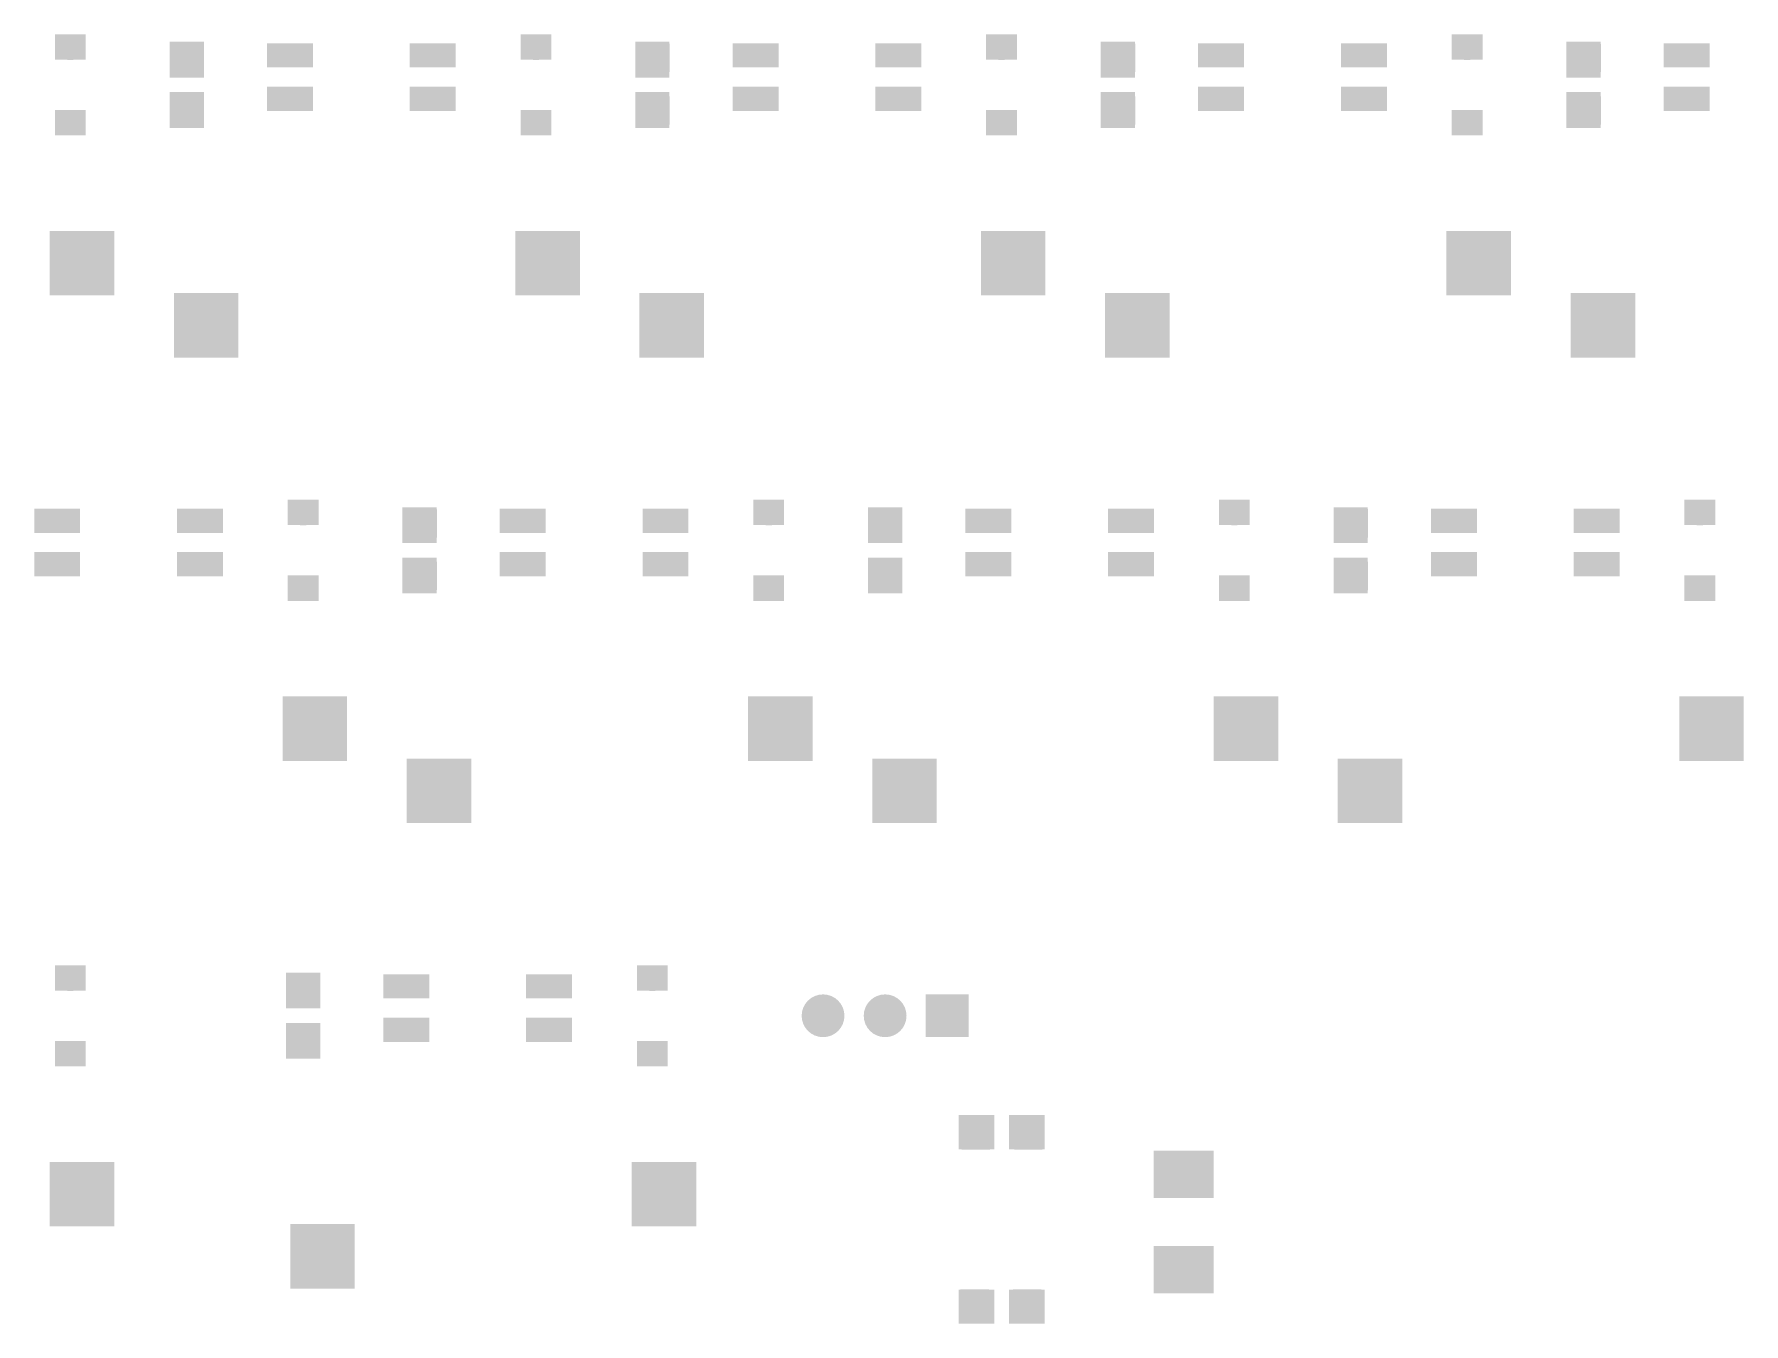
# Model space of a CAD drawing. Extents: x -401 to 1070, y -422 to 1263.
# Drawn here: x 453 to 523, y -421.6 to -368.8 of the extents above; entities that cross this region are included whole.
import ezdxf

# ---------------------------------------------------------------- set-up
doc = ezdxf.new("R2010")
doc.units = 0
doc.header["$MEASUREMENT"] = 0
for name, color, linetype, true_color in [('BottomLayer', 5, 'Continuous', 0x0000ff), ('BottomPasteMaskLayer', 7, 'Continuous', 0x800000), ('BottomSolderMaskLayer', 7, 'Continuous', 0xaa00ff), ('Document', 7, 'Continuous', 0xffffff), ('Multi-Layer', 7, 'Continuous', 0xc0c0c0), ('TopSolderMaskLayer', 7, 'Continuous', 0x800080)]:
    doc.layers.add(name, color=color, linetype=linetype, true_color=true_color)

msp = doc.modelspace()

# ---------------------------------------------------------------- hatches: boundary and pattern name
at = {"layer": 'BottomLayer'}
for points in [[(453.9, -368.836), (453.9, -369.836), (455.1, -369.836), (455.1, -368.836)], [(458.588, -370.561), (459.938, -370.561), (459.938, -369.151), (458.588, -369.151)], [(462.597, -369.235), (464.375, -369.235), (464.375, -370.124), (462.597, -370.124)], [(468.439, -369.235), (470.217, -369.235), (470.217, -370.124), (468.439, -370.124)], [(472.951, -368.836), (472.951, -369.836), (474.151, -369.836), (474.151, -368.836)], [(477.638, -370.561), (478.988, -370.561), (478.988, -369.151), (477.638, -369.151)], [(481.647, -369.235), (483.425, -369.235), (483.425, -370.124), (481.647, -370.124)], [(487.489, -369.235), (489.267, -369.235), (489.267, -370.124), (487.489, -370.124)], [(492.001, -368.836), (492.001, -369.836), (493.201, -369.836), (493.201, -368.836)], [(496.689, -370.561), (498.039, -370.561), (498.039, -369.151), (496.689, -369.151)], [(500.697, -369.235), (502.475, -369.235), (502.475, -370.124), (500.697, -370.124)], [(506.539, -369.235), (508.317, -369.235), (508.317, -370.124), (506.539, -370.124)], [(511.051, -368.836), (511.051, -369.836), (512.251, -369.836), (512.251, -368.836)], [(515.739, -370.561), (517.089, -370.561), (517.089, -369.151), (515.739, -369.151)], [(519.748, -369.235), (521.526, -369.235), (521.526, -370.124), (519.748, -370.124)], [(458.588, -371.211), (459.938, -371.211), (459.938, -372.621), (458.588, -372.621)], [(462.597, -371.013), (464.375, -371.013), (464.375, -371.902), (462.597, -371.902)], [(468.439, -371.013), (470.217, -371.013), (470.217, -371.902), (468.439, -371.902)], [(477.638, -371.211), (478.988, -371.211), (478.988, -372.621), (477.638, -372.621)], [(481.647, -371.013), (483.425, -371.013), (483.425, -371.902), (481.647, -371.902)], [(487.489, -371.013), (489.267, -371.013), (489.267, -371.902), (487.489, -371.902)], [(496.689, -371.211), (498.039, -371.211), (498.039, -372.621), (496.689, -372.621)], [(500.697, -371.013), (502.475, -371.013), (502.475, -371.902), (500.697, -371.902)], [(506.539, -371.013), (508.317, -371.013), (508.317, -371.902), (506.539, -371.902)], [(515.739, -371.211), (517.089, -371.211), (517.089, -372.621), (515.739, -372.621)], [(519.748, -371.013), (521.526, -371.013), (521.526, -371.902), (519.748, -371.902)], [(453.9, -371.936), (453.9, -372.936), (455.1, -372.936), (455.1, -371.936)], [(472.951, -371.936), (472.951, -372.936), (474.151, -372.936), (474.151, -371.936)], [(492.001, -371.936), (492.001, -372.936), (493.201, -372.936), (493.201, -371.936)], [(511.051, -371.936), (511.051, -372.936), (512.251, -372.936), (512.251, -371.936)], [(453.706, -376.919), (456.246, -376.919), (456.246, -379.459), (453.706, -379.459)], [(472.757, -376.919), (475.297, -376.919), (475.297, -379.459), (472.757, -379.459)], [(491.807, -376.919), (494.347, -376.919), (494.347, -379.459), (491.807, -379.459)], [(510.857, -376.919), (513.397, -376.919), (513.397, -379.459), (510.857, -379.459)], [(458.787, -379.459), (461.327, -379.459), (461.327, -381.999), (458.787, -381.999)], [(477.837, -379.459), (480.377, -379.459), (480.377, -381.999), (477.837, -381.999)], [(496.887, -379.459), (499.427, -379.459), (499.427, -381.999), (496.887, -381.999)], [(515.938, -379.459), (518.478, -379.459), (518.478, -381.999), (515.938, -381.999)], [(463.425, -387.887), (463.425, -388.887), (464.625, -388.887), (464.625, -387.887)], [(468.113, -389.611), (469.463, -389.611), (469.463, -388.201), (468.113, -388.201)], [(482.476, -387.887), (482.476, -388.887), (483.676, -388.887), (483.676, -387.887)], [(487.163, -389.611), (488.513, -389.611), (488.513, -388.201), (487.163, -388.201)], [(501.526, -387.887), (501.526, -388.887), (502.726, -388.887), (502.726, -387.887)], [(506.214, -389.611), (507.564, -389.611), (507.564, -388.201), (506.214, -388.201)], [(520.577, -387.887), (520.577, -388.887), (521.777, -388.887), (521.777, -387.887)], [(453.071, -388.286), (454.849, -388.286), (454.849, -389.175), (453.071, -389.175)], [(458.913, -388.286), (460.691, -388.286), (460.691, -389.175), (458.913, -389.175)], [(472.122, -388.286), (473.9, -388.286), (473.9, -389.175), (472.122, -389.175)], [(477.964, -388.286), (479.742, -388.286), (479.742, -389.175), (477.964, -389.175)], [(491.172, -388.286), (492.95, -388.286), (492.95, -389.175), (491.172, -389.175)], [(497.014, -388.286), (498.792, -388.286), (498.792, -389.175), (497.014, -389.175)], [(510.223, -388.286), (512.001, -388.286), (512.001, -389.175), (510.223, -389.175)], [(516.065, -388.286), (517.843, -388.286), (517.843, -389.175), (516.065, -389.175)], [(453.071, -390.064), (454.849, -390.064), (454.849, -390.953), (453.071, -390.953)], [(458.913, -390.064), (460.691, -390.064), (460.691, -390.953), (458.913, -390.953)], [(468.113, -390.261), (469.463, -390.261), (469.463, -391.671), (468.113, -391.671)], [(472.122, -390.064), (473.9, -390.064), (473.9, -390.953), (472.122, -390.953)], [(477.964, -390.064), (479.742, -390.064), (479.742, -390.953), (477.964, -390.953)], [(487.163, -390.261), (488.513, -390.261), (488.513, -391.671), (487.163, -391.671)], [(491.172, -390.064), (492.95, -390.064), (492.95, -390.953), (491.172, -390.953)], [(497.014, -390.064), (498.792, -390.064), (498.792, -390.953), (497.014, -390.953)], [(506.214, -390.261), (507.564, -390.261), (507.564, -391.671), (506.214, -391.671)], [(510.223, -390.064), (512.001, -390.064), (512.001, -390.953), (510.223, -390.953)], [(516.065, -390.064), (517.843, -390.064), (517.843, -390.953), (516.065, -390.953)], [(463.425, -390.986), (463.425, -391.986), (464.625, -391.986), (464.625, -390.986)], [(482.476, -390.986), (482.476, -391.986), (483.676, -391.986), (483.676, -390.986)], [(501.526, -390.986), (501.526, -391.986), (502.726, -391.986), (502.726, -390.986)], [(520.577, -390.986), (520.577, -391.986), (521.777, -391.986), (521.777, -390.986)], [(463.231, -395.969), (465.771, -395.969), (465.771, -398.509), (463.231, -398.509)], [(482.282, -395.969), (484.822, -395.969), (484.822, -398.509), (482.282, -398.509)], [(501.332, -395.969), (503.872, -395.969), (503.872, -398.509), (501.332, -398.509)], [(520.383, -395.969), (522.923, -395.969), (522.923, -398.509), (520.383, -398.509)], [(468.312, -398.509), (470.852, -398.509), (470.852, -401.049), (468.312, -401.049)], [(487.362, -398.509), (489.902, -398.509), (489.902, -401.049), (487.362, -401.049)], [(506.413, -398.509), (508.953, -398.509), (508.953, -401.049), (506.413, -401.049)], [(453.9, -406.937), (453.9, -407.937), (455.1, -407.937), (455.1, -406.937)], [(477.713, -406.937), (477.713, -407.937), (478.913, -407.937), (478.913, -406.937)], [(463.35, -408.662), (464.7, -408.662), (464.7, -407.252), (463.35, -407.252)], [(467.359, -407.336), (469.137, -407.336), (469.137, -408.225), (467.359, -408.225)], [(473.201, -407.336), (474.979, -407.336), (474.979, -408.225), (473.201, -408.225)], [(486.988, -408.987, 1), (488.688, -408.987, 1)], [(467.359, -409.114), (469.137, -409.114), (469.137, -410.003), (467.359, -410.003)], [(473.201, -409.114), (474.979, -409.114), (474.979, -410.003), (473.201, -410.003)], [(463.35, -409.312), (464.7, -409.312), (464.7, -410.722), (463.35, -410.722)], [(453.9, -410.037), (453.9, -411.037), (455.1, -411.037), (455.1, -410.037)], [(477.713, -410.037), (477.713, -411.037), (478.913, -411.037), (478.913, -410.037)], [(492.276, -413.074), (492.276, -414.425), (490.866, -414.425), (490.866, -413.074)], [(492.926, -413.074), (492.926, -414.425), (494.336, -414.425), (494.336, -413.074)], [(501.252, -416.424), (501.252, -414.524), (498.852, -414.524), (498.852, -416.424)], [(453.706, -415.019), (456.246, -415.019), (456.246, -417.559), (453.706, -417.559)], [(477.519, -415.019), (480.059, -415.019), (480.059, -417.559), (477.519, -417.559)], [(463.549, -417.559), (466.089, -417.559), (466.089, -420.099), (463.549, -420.099)], [(501.252, -420.324), (501.252, -418.424), (498.852, -418.424), (498.852, -420.324)], [(492.276, -421.568), (492.276, -420.218), (490.866, -420.218), (490.866, -421.568)], [(492.926, -421.568), (492.926, -420.218), (494.336, -420.218), (494.336, -421.568)]]:
    msp.add_hatch(color=256, dxfattribs=at).paths.add_polyline_path(points)
at = {"layer": 'BottomPasteMaskLayer'}
for points in [[(453.9, -368.836), (453.9, -369.836), (455.1, -369.836), (455.1, -368.836)], [(458.643, -370.411), (459.063, -370.411), (459.063, -369.966), (459.513, -369.966), (459.513, -370.406), (459.923, -370.411), (459.973, -370.361), (459.973, -369.211), (459.923, -369.161), (458.643, -369.161), (458.593, -369.211), (458.593, -370.361)], [(462.597, -369.235), (464.375, -369.235), (464.375, -370.124), (462.597, -370.124)], [(468.439, -369.235), (470.217, -369.235), (470.217, -370.124), (468.439, -370.124)], [(472.951, -368.836), (472.951, -369.836), (474.151, -369.836), (474.151, -368.836)], [(477.693, -370.411), (478.113, -370.411), (478.113, -369.966), (478.563, -369.966), (478.563, -370.406), (478.973, -370.411), (479.023, -370.361), (479.023, -369.211), (478.973, -369.161), (477.693, -369.161), (477.643, -369.211), (477.643, -370.361)], [(481.647, -369.235), (483.425, -369.235), (483.425, -370.124), (481.647, -370.124)], [(487.489, -369.235), (489.267, -369.235), (489.267, -370.124), (487.489, -370.124)], [(492.001, -368.836), (492.001, -369.836), (493.201, -369.836), (493.201, -368.836)], [(496.744, -370.411), (497.164, -370.411), (497.164, -369.966), (497.613, -369.966), (497.613, -370.406), (498.024, -370.411), (498.074, -370.361), (498.074, -369.211), (498.024, -369.161), (496.744, -369.161), (496.694, -369.211), (496.694, -370.361)], [(500.697, -369.235), (502.475, -369.235), (502.475, -370.124), (500.697, -370.124)], [(506.539, -369.235), (508.317, -369.235), (508.317, -370.124), (506.539, -370.124)], [(511.051, -368.836), (511.051, -369.836), (512.251, -369.836), (512.251, -368.836)], [(515.794, -370.411), (516.214, -370.411), (516.214, -369.966), (516.664, -369.966), (516.664, -370.406), (517.074, -370.411), (517.124, -370.361), (517.124, -369.211), (517.074, -369.161), (515.794, -369.161), (515.744, -369.211), (515.744, -370.361)], [(519.748, -369.235), (521.526, -369.235), (521.526, -370.124), (519.748, -370.124)], [(458.643, -372.561), (459.923, -372.561), (459.973, -372.511), (459.973, -371.361), (459.923, -371.311), (459.513, -371.306), (459.513, -371.756), (459.063, -371.756), (459.063, -371.316), (458.643, -371.311), (458.593, -371.361), (458.593, -372.511)], [(462.597, -371.013), (464.375, -371.013), (464.375, -371.902), (462.597, -371.902)], [(468.439, -371.013), (470.217, -371.013), (470.217, -371.902), (468.439, -371.902)], [(477.693, -372.561), (478.973, -372.561), (479.023, -372.511), (479.023, -371.361), (478.973, -371.311), (478.563, -371.306), (478.563, -371.756), (478.113, -371.756), (478.113, -371.316), (477.693, -371.311), (477.643, -371.361), (477.643, -372.511)], [(481.647, -371.013), (483.425, -371.013), (483.425, -371.902), (481.647, -371.902)], [(487.489, -371.013), (489.267, -371.013), (489.267, -371.902), (487.489, -371.902)], [(496.744, -372.561), (498.024, -372.561), (498.074, -372.511), (498.074, -371.361), (498.024, -371.311), (497.613, -371.306), (497.613, -371.756), (497.164, -371.756), (497.164, -371.316), (496.744, -371.311), (496.694, -371.361), (496.694, -372.511)], [(500.697, -371.013), (502.475, -371.013), (502.475, -371.902), (500.697, -371.902)], [(506.539, -371.013), (508.317, -371.013), (508.317, -371.902), (506.539, -371.902)], [(515.794, -372.561), (517.074, -372.561), (517.124, -372.511), (517.124, -371.361), (517.074, -371.311), (516.664, -371.306), (516.664, -371.756), (516.214, -371.756), (516.214, -371.316), (515.794, -371.311), (515.744, -371.361), (515.744, -372.511)], [(519.748, -371.013), (521.526, -371.013), (521.526, -371.902), (519.748, -371.902)], [(453.9, -371.936), (453.9, -372.936), (455.1, -372.936), (455.1, -371.936)], [(472.951, -371.936), (472.951, -372.936), (474.151, -372.936), (474.151, -371.936)], [(492.001, -371.936), (492.001, -372.936), (493.201, -372.936), (493.201, -371.936)], [(511.051, -371.936), (511.051, -372.936), (512.251, -372.936), (512.251, -371.936)], [(453.706, -376.919), (456.246, -376.919), (456.246, -379.459), (453.706, -379.459)], [(472.757, -376.919), (475.297, -376.919), (475.297, -379.459), (472.757, -379.459)], [(491.807, -376.919), (494.347, -376.919), (494.347, -379.459), (491.807, -379.459)], [(510.857, -376.919), (513.397, -376.919), (513.397, -379.459), (510.857, -379.459)], [(458.787, -379.459), (461.327, -379.459), (461.327, -381.999), (458.787, -381.999)], [(477.837, -379.459), (480.377, -379.459), (480.377, -381.999), (477.837, -381.999)], [(496.887, -379.459), (499.427, -379.459), (499.427, -381.999), (496.887, -381.999)], [(515.938, -379.459), (518.478, -379.459), (518.478, -381.999), (515.938, -381.999)], [(463.425, -387.887), (463.425, -388.887), (464.625, -388.887), (464.625, -387.887)], [(468.168, -389.462), (468.588, -389.461), (468.588, -389.017), (469.038, -389.017), (469.038, -389.456), (469.448, -389.462), (469.498, -389.411), (469.498, -388.262), (469.448, -388.211), (468.168, -388.211), (468.118, -388.262), (468.118, -389.411)], [(482.476, -387.887), (482.476, -388.887), (483.676, -388.887), (483.676, -387.887)], [(487.218, -389.462), (487.638, -389.461), (487.638, -389.017), (488.088, -389.017), (488.088, -389.456), (488.498, -389.462), (488.548, -389.411), (488.548, -388.262), (488.498, -388.211), (487.218, -388.211), (487.168, -388.262), (487.168, -389.411)], [(501.526, -387.887), (501.526, -388.887), (502.726, -388.887), (502.726, -387.887)], [(506.269, -389.462), (506.689, -389.461), (506.689, -389.017), (507.139, -389.017), (507.139, -389.456), (507.549, -389.462), (507.599, -389.411), (507.599, -388.262), (507.549, -388.211), (506.269, -388.211), (506.219, -388.262), (506.219, -389.411)], [(520.577, -387.887), (520.577, -388.887), (521.777, -388.887), (521.777, -387.887)], [(453.071, -388.286), (454.849, -388.286), (454.849, -389.175), (453.071, -389.175)], [(458.913, -388.286), (460.691, -388.286), (460.691, -389.175), (458.913, -389.175)], [(472.122, -388.286), (473.9, -388.286), (473.9, -389.175), (472.122, -389.175)], [(477.964, -388.286), (479.742, -388.286), (479.742, -389.175), (477.964, -389.175)], [(491.172, -388.286), (492.95, -388.286), (492.95, -389.175), (491.172, -389.175)], [(497.014, -388.286), (498.792, -388.286), (498.792, -389.175), (497.014, -389.175)], [(510.223, -388.286), (512.001, -388.286), (512.001, -389.175), (510.223, -389.175)], [(516.065, -388.286), (517.843, -388.286), (517.843, -389.175), (516.065, -389.175)], [(453.071, -390.064), (454.849, -390.064), (454.849, -390.953), (453.071, -390.953)], [(458.913, -390.064), (460.691, -390.064), (460.691, -390.953), (458.913, -390.953)], [(472.122, -390.064), (473.9, -390.064), (473.9, -390.953), (472.122, -390.953)], [(477.964, -390.064), (479.742, -390.064), (479.742, -390.953), (477.964, -390.953)], [(491.172, -390.064), (492.95, -390.064), (492.95, -390.953), (491.172, -390.953)], [(497.014, -390.064), (498.792, -390.064), (498.792, -390.953), (497.014, -390.953)], [(510.223, -390.064), (512.001, -390.064), (512.001, -390.953), (510.223, -390.953)], [(516.065, -390.064), (517.843, -390.064), (517.843, -390.953), (516.065, -390.953)], [(463.425, -390.986), (463.425, -391.986), (464.625, -391.986), (464.625, -390.986)], [(468.168, -391.612), (469.448, -391.612), (469.498, -391.562), (469.498, -390.411), (469.448, -390.362), (469.038, -390.356), (469.038, -390.806), (468.588, -390.806), (468.588, -390.366), (468.168, -390.362), (468.118, -390.411), (468.118, -391.562)], [(482.476, -390.986), (482.476, -391.986), (483.676, -391.986), (483.676, -390.986)], [(487.218, -391.612), (488.498, -391.612), (488.548, -391.562), (488.548, -390.411), (488.498, -390.362), (488.088, -390.356), (488.088, -390.806), (487.638, -390.806), (487.638, -390.366), (487.218, -390.362), (487.168, -390.411), (487.168, -391.562)], [(501.526, -390.986), (501.526, -391.986), (502.726, -391.986), (502.726, -390.986)], [(506.269, -391.612), (507.549, -391.612), (507.599, -391.562), (507.599, -390.411), (507.549, -390.362), (507.139, -390.356), (507.139, -390.806), (506.689, -390.806), (506.689, -390.366), (506.269, -390.362), (506.219, -390.411), (506.219, -391.562)], [(520.577, -390.986), (520.577, -391.986), (521.777, -391.986), (521.777, -390.986)], [(463.231, -395.969), (465.771, -395.969), (465.771, -398.509), (463.231, -398.509)], [(482.282, -395.969), (484.822, -395.969), (484.822, -398.509), (482.282, -398.509)], [(501.332, -395.969), (503.872, -395.969), (503.872, -398.509), (501.332, -398.509)], [(520.383, -395.969), (522.923, -395.969), (522.923, -398.509), (520.383, -398.509)], [(468.312, -398.509), (470.852, -398.509), (470.852, -401.049), (468.312, -401.049)], [(487.362, -398.509), (489.902, -398.509), (489.902, -401.049), (487.362, -401.049)], [(506.413, -398.509), (508.953, -398.509), (508.953, -401.049), (506.413, -401.049)], [(453.9, -406.937), (453.9, -407.937), (455.1, -407.937), (455.1, -406.937)], [(477.713, -406.937), (477.713, -407.937), (478.913, -407.937), (478.913, -406.937)], [(463.405, -408.512), (463.825, -408.512), (463.825, -408.067), (464.275, -408.067), (464.275, -408.507), (464.685, -408.512), (464.735, -408.462), (464.735, -407.312), (464.685, -407.262), (463.405, -407.262), (463.355, -407.312), (463.355, -408.462)], [(467.359, -407.336), (469.137, -407.336), (469.137, -408.225), (467.359, -408.225)], [(473.201, -407.336), (474.979, -407.336), (474.979, -408.225), (473.201, -408.225)], [(486.988, -408.987, 1), (488.688, -408.987, 1)], [(467.359, -409.114), (469.137, -409.114), (469.137, -410.003), (467.359, -410.003)], [(473.201, -409.114), (474.979, -409.114), (474.979, -410.003), (473.201, -410.003)], [(463.405, -410.662), (464.685, -410.662), (464.735, -410.612), (464.735, -409.462), (464.685, -409.412), (464.275, -409.407), (464.275, -409.857), (463.825, -409.857), (463.825, -409.417), (463.405, -409.412), (463.355, -409.462), (463.355, -410.612)], [(453.9, -410.037), (453.9, -411.037), (455.1, -411.037), (455.1, -410.037)], [(477.713, -410.037), (477.713, -411.037), (478.913, -411.037), (478.913, -410.037)], [(490.926, -413.13), (490.926, -414.41), (490.976, -414.46), (492.126, -414.46), (492.176, -414.41), (492.181, -413.999), (491.731, -413.999), (491.731, -413.549), (492.171, -413.549), (492.176, -413.13), (492.126, -413.08), (490.976, -413.08)], [(493.076, -413.13), (493.076, -413.549), (493.521, -413.549), (493.521, -413.999), (493.081, -413.999), (493.076, -414.41), (493.126, -414.46), (494.276, -414.46), (494.326, -414.41), (494.326, -413.13), (494.276, -413.08), (493.126, -413.08)], [(501.252, -416.424), (501.252, -414.524), (498.852, -414.524), (498.852, -416.424)], [(453.706, -415.019), (456.246, -415.019), (456.246, -417.559), (453.706, -417.559)], [(477.519, -415.019), (480.059, -415.019), (480.059, -417.559), (477.519, -417.559)], [(463.549, -417.559), (466.089, -417.559), (466.089, -420.099), (463.549, -420.099)], [(501.252, -420.324), (501.252, -418.424), (498.852, -418.424), (498.852, -420.324)], [(492.126, -421.513), (492.126, -421.093), (491.681, -421.093), (491.681, -420.643), (492.121, -420.643), (492.126, -420.233), (492.076, -420.183), (490.926, -420.183), (490.876, -420.233), (490.876, -421.513), (490.926, -421.563), (492.076, -421.563)], [(494.276, -421.513), (494.276, -420.233), (494.226, -420.183), (493.076, -420.183), (493.026, -420.233), (493.021, -420.643), (493.471, -420.643), (493.471, -421.093), (493.031, -421.093), (493.026, -421.513), (493.076, -421.563), (494.226, -421.563)]]:
    msp.add_hatch(color=256, dxfattribs=at).paths.add_polyline_path(points)
at = {"layer": 'BottomSolderMaskLayer'}
for points in [[(453.87, -368.815), (453.87, -369.857), (455.131, -369.857), (455.131, -368.815)], [(458.563, -370.588), (459.962, -370.588), (459.962, -369.125), (458.563, -369.125)], [(462.546, -369.184), (464.425, -369.184), (464.425, -370.175), (462.546, -370.175)], [(468.388, -369.184), (470.267, -369.184), (470.267, -370.175), (468.388, -370.175)], [(472.92, -368.815), (472.92, -369.857), (474.181, -369.857), (474.181, -368.815)], [(477.614, -370.588), (479.012, -370.588), (479.012, -369.125), (477.614, -369.125)], [(481.596, -369.184), (483.476, -369.184), (483.476, -370.175), (481.596, -370.175)], [(487.438, -369.184), (489.318, -369.184), (489.318, -370.175), (487.438, -370.175)], [(491.97, -368.815), (491.97, -369.857), (493.231, -369.857), (493.231, -368.815)], [(496.664, -370.588), (498.063, -370.588), (498.063, -369.125), (496.664, -369.125)], [(500.647, -369.184), (502.526, -369.184), (502.526, -370.175), (500.647, -370.175)], [(506.489, -369.184), (508.368, -369.184), (508.368, -370.175), (506.489, -370.175)], [(511.021, -368.815), (511.021, -369.857), (512.282, -369.857), (512.282, -368.815)], [(515.715, -370.588), (517.113, -370.588), (517.113, -369.125), (515.715, -369.125)], [(519.697, -369.184), (521.577, -369.184), (521.577, -370.175), (519.697, -370.175)], [(458.563, -371.185), (459.962, -371.185), (459.962, -372.648), (458.563, -372.648)], [(462.546, -370.962), (464.425, -370.962), (464.425, -371.953), (462.546, -371.953)], [(468.388, -370.962), (470.267, -370.962), (470.267, -371.953), (468.388, -371.953)], [(477.614, -371.185), (479.012, -371.185), (479.012, -372.648), (477.614, -372.648)], [(481.596, -370.962), (483.476, -370.962), (483.476, -371.953), (481.596, -371.953)], [(487.438, -370.962), (489.318, -370.962), (489.318, -371.953), (487.438, -371.953)], [(496.664, -371.185), (498.063, -371.185), (498.063, -372.648), (496.664, -372.648)], [(500.647, -370.962), (502.526, -370.962), (502.526, -371.953), (500.647, -371.953)], [(506.489, -370.962), (508.368, -370.962), (508.368, -371.953), (506.489, -371.953)], [(515.715, -371.185), (517.113, -371.185), (517.113, -372.648), (515.715, -372.648)], [(519.697, -370.962), (521.577, -370.962), (521.577, -371.953), (519.697, -371.953)], [(453.87, -371.915), (453.87, -372.957), (455.131, -372.957), (455.131, -371.915)], [(472.92, -371.915), (472.92, -372.957), (474.181, -372.957), (474.181, -371.915)], [(491.97, -371.915), (491.97, -372.957), (493.231, -372.957), (493.231, -371.915)], [(511.021, -371.915), (511.021, -372.957), (512.282, -372.957), (512.282, -371.915)], [(453.655, -376.868), (456.297, -376.868), (456.297, -379.509), (453.655, -379.509)], [(472.706, -376.868), (475.347, -376.868), (475.347, -379.509), (472.706, -379.509)], [(491.756, -376.868), (494.398, -376.868), (494.398, -379.509), (491.756, -379.509)], [(510.807, -376.868), (513.448, -376.868), (513.448, -379.509), (510.807, -379.509)], [(458.736, -379.408), (461.377, -379.408), (461.377, -382.049), (458.736, -382.049)], [(477.786, -379.408), (480.428, -379.408), (480.428, -382.049), (477.786, -382.049)], [(496.837, -379.408), (499.478, -379.408), (499.478, -382.049), (496.837, -382.049)], [(515.887, -379.408), (518.529, -379.408), (518.529, -382.049), (515.887, -382.049)], [(453.021, -388.235), (454.9, -388.235), (454.9, -389.225), (453.021, -389.225)], [(458.863, -388.235), (460.742, -388.235), (460.742, -389.225), (458.863, -389.225)], [(463.395, -387.865), (463.395, -388.908), (464.656, -388.908), (464.656, -387.865)], [(468.089, -389.638), (469.487, -389.638), (469.487, -388.175), (468.089, -388.175)], [(472.071, -388.235), (473.951, -388.235), (473.951, -389.225), (472.071, -389.225)], [(477.913, -388.235), (479.793, -388.235), (479.793, -389.225), (477.913, -389.225)], [(482.445, -387.865), (482.445, -388.908), (483.706, -388.908), (483.706, -387.865)], [(487.139, -389.638), (488.538, -389.638), (488.538, -388.175), (487.139, -388.175)], [(491.121, -388.235), (493.001, -388.235), (493.001, -389.225), (491.121, -389.225)], [(496.963, -388.235), (498.843, -388.235), (498.843, -389.225), (496.963, -389.225)], [(501.496, -387.865), (501.496, -388.908), (502.757, -388.908), (502.757, -387.865)], [(506.189, -389.638), (507.588, -389.638), (507.588, -388.175), (506.189, -388.175)], [(510.172, -388.235), (512.051, -388.235), (512.051, -389.225), (510.172, -389.225)], [(516.014, -388.235), (517.893, -388.235), (517.893, -389.225), (516.014, -389.225)], [(520.546, -387.865), (520.546, -388.908), (521.807, -388.908), (521.807, -387.865)], [(453.021, -390.013), (454.9, -390.013), (454.9, -391.003), (453.021, -391.003)], [(458.863, -390.013), (460.742, -390.013), (460.742, -391.003), (458.863, -391.003)], [(468.089, -390.235), (469.487, -390.235), (469.487, -391.698), (468.089, -391.698)], [(472.071, -390.013), (473.951, -390.013), (473.951, -391.003), (472.071, -391.003)], [(477.913, -390.013), (479.793, -390.013), (479.793, -391.003), (477.913, -391.003)], [(487.139, -390.235), (488.538, -390.235), (488.538, -391.698), (487.139, -391.698)], [(491.121, -390.013), (493.001, -390.013), (493.001, -391.003), (491.121, -391.003)], [(496.963, -390.013), (498.843, -390.013), (498.843, -391.003), (496.963, -391.003)], [(506.189, -390.235), (507.588, -390.235), (507.588, -391.698), (506.189, -391.698)], [(510.172, -390.013), (512.051, -390.013), (512.051, -391.003), (510.172, -391.003)], [(516.014, -390.013), (517.893, -390.013), (517.893, -391.003), (516.014, -391.003)], [(463.395, -390.965), (463.395, -392.008), (464.656, -392.008), (464.656, -390.965)], [(482.445, -390.965), (482.445, -392.008), (483.706, -392.008), (483.706, -390.965)], [(501.496, -390.965), (501.496, -392.008), (502.757, -392.008), (502.757, -390.965)], [(520.546, -390.965), (520.546, -392.008), (521.807, -392.008), (521.807, -390.965)], [(463.181, -395.918), (465.822, -395.918), (465.822, -398.56), (463.181, -398.56)], [(482.231, -395.918), (484.873, -395.918), (484.873, -398.56), (482.231, -398.56)], [(501.281, -395.918), (503.923, -395.918), (503.923, -398.56), (501.281, -398.56)], [(520.332, -395.918), (522.973, -395.918), (522.973, -398.56), (520.332, -398.56)], [(468.261, -398.458), (470.903, -398.458), (470.903, -401.1), (468.261, -401.1)], [(487.311, -398.458), (489.953, -398.458), (489.953, -401.1), (487.311, -401.1)], [(506.362, -398.458), (509.003, -398.458), (509.003, -401.1), (506.362, -401.1)], [(453.87, -406.916), (453.87, -407.958), (455.131, -407.958), (455.131, -406.916)], [(477.683, -406.916), (477.683, -407.958), (478.944, -407.958), (478.944, -406.916)], [(463.326, -408.688), (464.725, -408.688), (464.725, -407.225), (463.326, -407.225)], [(467.308, -407.285), (469.188, -407.285), (469.188, -408.276), (467.308, -408.276)], [(473.15, -407.285), (475.03, -407.285), (475.03, -408.276), (473.15, -408.276)], [(484.423, -408.987, 1), (486.174, -408.987, 1)], [(486.963, -408.987, 1), (488.714, -408.987, 1)], [(491.254, -408.111), (489.503, -408.111), (489.503, -409.862), (491.254, -409.862)], [(467.308, -409.063), (469.188, -409.063), (469.188, -410.054), (467.308, -410.054)], [(473.15, -409.063), (475.03, -409.063), (475.03, -410.054), (473.15, -410.054)], [(463.326, -409.285), (464.725, -409.285), (464.725, -410.748), (463.326, -410.748)], [(453.87, -410.016), (453.87, -411.058), (455.131, -411.058), (455.131, -410.016)], [(477.683, -410.016), (477.683, -411.058), (478.944, -411.058), (478.944, -410.016)], [(492.301, -413.049), (492.301, -414.45), (490.841, -414.45), (490.841, -413.049)], [(492.901, -413.049), (492.901, -414.45), (494.361, -414.45), (494.361, -413.049)], [(501.284, -416.444), (501.284, -414.504), (498.82, -414.504), (498.82, -416.444)], [(453.655, -414.969), (456.297, -414.969), (456.297, -417.61), (453.655, -417.61)], [(477.468, -414.969), (480.11, -414.969), (480.11, -417.61), (477.468, -417.61)], [(463.498, -417.509), (466.14, -417.509), (466.14, -420.15), (463.498, -420.15)], [(501.284, -420.344), (501.284, -418.404), (498.82, -418.404), (498.82, -420.344)], [(492.301, -421.594), (492.301, -420.193), (490.841, -420.193), (490.841, -421.594)], [(492.901, -421.594), (492.901, -420.193), (494.361, -420.193), (494.361, -421.594)]]:
    msp.add_hatch(color=256, dxfattribs=at).paths.add_polyline_path(points)
at = {"layer": 'Document'}
for points in [[(454.373, -368.981), (454.373, -369.87), (454.627, -369.87), (454.627, -368.981)], [(473.424, -368.981), (473.424, -369.87), (473.678, -369.87), (473.678, -368.981)], [(492.474, -368.981), (492.474, -369.87), (492.728, -369.87), (492.728, -368.981)], [(511.524, -368.981), (511.524, -369.87), (511.778, -369.87), (511.778, -368.981)], [(454.373, -372.029), (454.373, -372.918), (454.627, -372.918), (454.627, -372.029)], [(473.424, -372.029), (473.424, -372.918), (473.678, -372.918), (473.678, -372.029)], [(492.474, -372.029), (492.474, -372.918), (492.728, -372.918), (492.728, -372.029)], [(511.524, -372.029), (511.524, -372.918), (511.778, -372.918), (511.778, -372.029)], [(454.936, -372.357), (454.047, -372.357), (454.047, -372.611), (454.936, -372.611)], [(473.987, -372.357), (473.098, -372.357), (473.098, -372.611), (473.987, -372.611)], [(493.037, -372.357), (492.148, -372.357), (492.148, -372.611), (493.037, -372.611)], [(512.088, -372.357), (511.199, -372.357), (511.199, -372.611), (512.088, -372.611)], [(463.898, -388.031), (463.898, -388.92), (464.152, -388.92), (464.152, -388.031)], [(482.949, -388.031), (482.949, -388.92), (483.203, -388.92), (483.203, -388.031)], [(501.999, -388.031), (501.999, -388.92), (502.253, -388.92), (502.253, -388.031)], [(521.05, -388.031), (521.05, -388.92), (521.304, -388.92), (521.304, -388.031)], [(464.462, -391.408), (463.573, -391.408), (463.573, -391.662), (464.462, -391.662)], [(463.898, -391.079), (463.898, -391.968), (464.152, -391.968), (464.152, -391.079)], [(483.512, -391.408), (482.623, -391.408), (482.623, -391.662), (483.512, -391.662)], [(482.949, -391.079), (482.949, -391.968), (483.203, -391.968), (483.203, -391.079)], [(502.562, -391.408), (501.673, -391.408), (501.673, -391.662), (502.562, -391.662)], [(501.999, -391.079), (501.999, -391.968), (502.253, -391.968), (502.253, -391.079)], [(521.613, -391.408), (520.724, -391.408), (520.724, -391.662), (521.613, -391.662)], [(521.05, -391.079), (521.05, -391.968), (521.304, -391.968), (521.304, -391.079)], [(454.373, -407.082), (454.373, -407.971), (454.627, -407.971), (454.627, -407.082)], [(478.186, -407.082), (478.186, -407.971), (478.44, -407.971), (478.44, -407.082)], [(454.936, -410.458), (454.047, -410.458), (454.047, -410.712), (454.936, -410.712)], [(454.373, -410.13), (454.373, -411.019), (454.627, -411.019), (454.627, -410.13)], [(478.749, -410.458), (477.86, -410.458), (477.86, -410.712), (478.749, -410.712)], [(478.186, -410.13), (478.186, -411.019), (478.44, -411.019), (478.44, -410.13)]]:
    msp.add_hatch(color=256, dxfattribs=at).paths.add_polyline_path(points)
at = {"layer": 'Multi-Layer'}
for points in [[(484.448, -408.987, 1), (486.148, -408.987, 1)], [(491.228, -408.137), (489.528, -408.137), (489.528, -409.837), (491.228, -409.837)]]:
    msp.add_hatch(color=256, dxfattribs=at).paths.add_polyline_path(points)
at = {"layer": 'TopSolderMaskLayer'}
for points in [[(484.423, -408.987, 1), (486.174, -408.987, 1)], [(491.254, -408.111), (489.503, -408.111), (489.503, -409.862), (491.254, -409.862)]]:
    msp.add_hatch(color=256, dxfattribs=at).paths.add_polyline_path(points)

doc.saveas('drawing.dxf')
